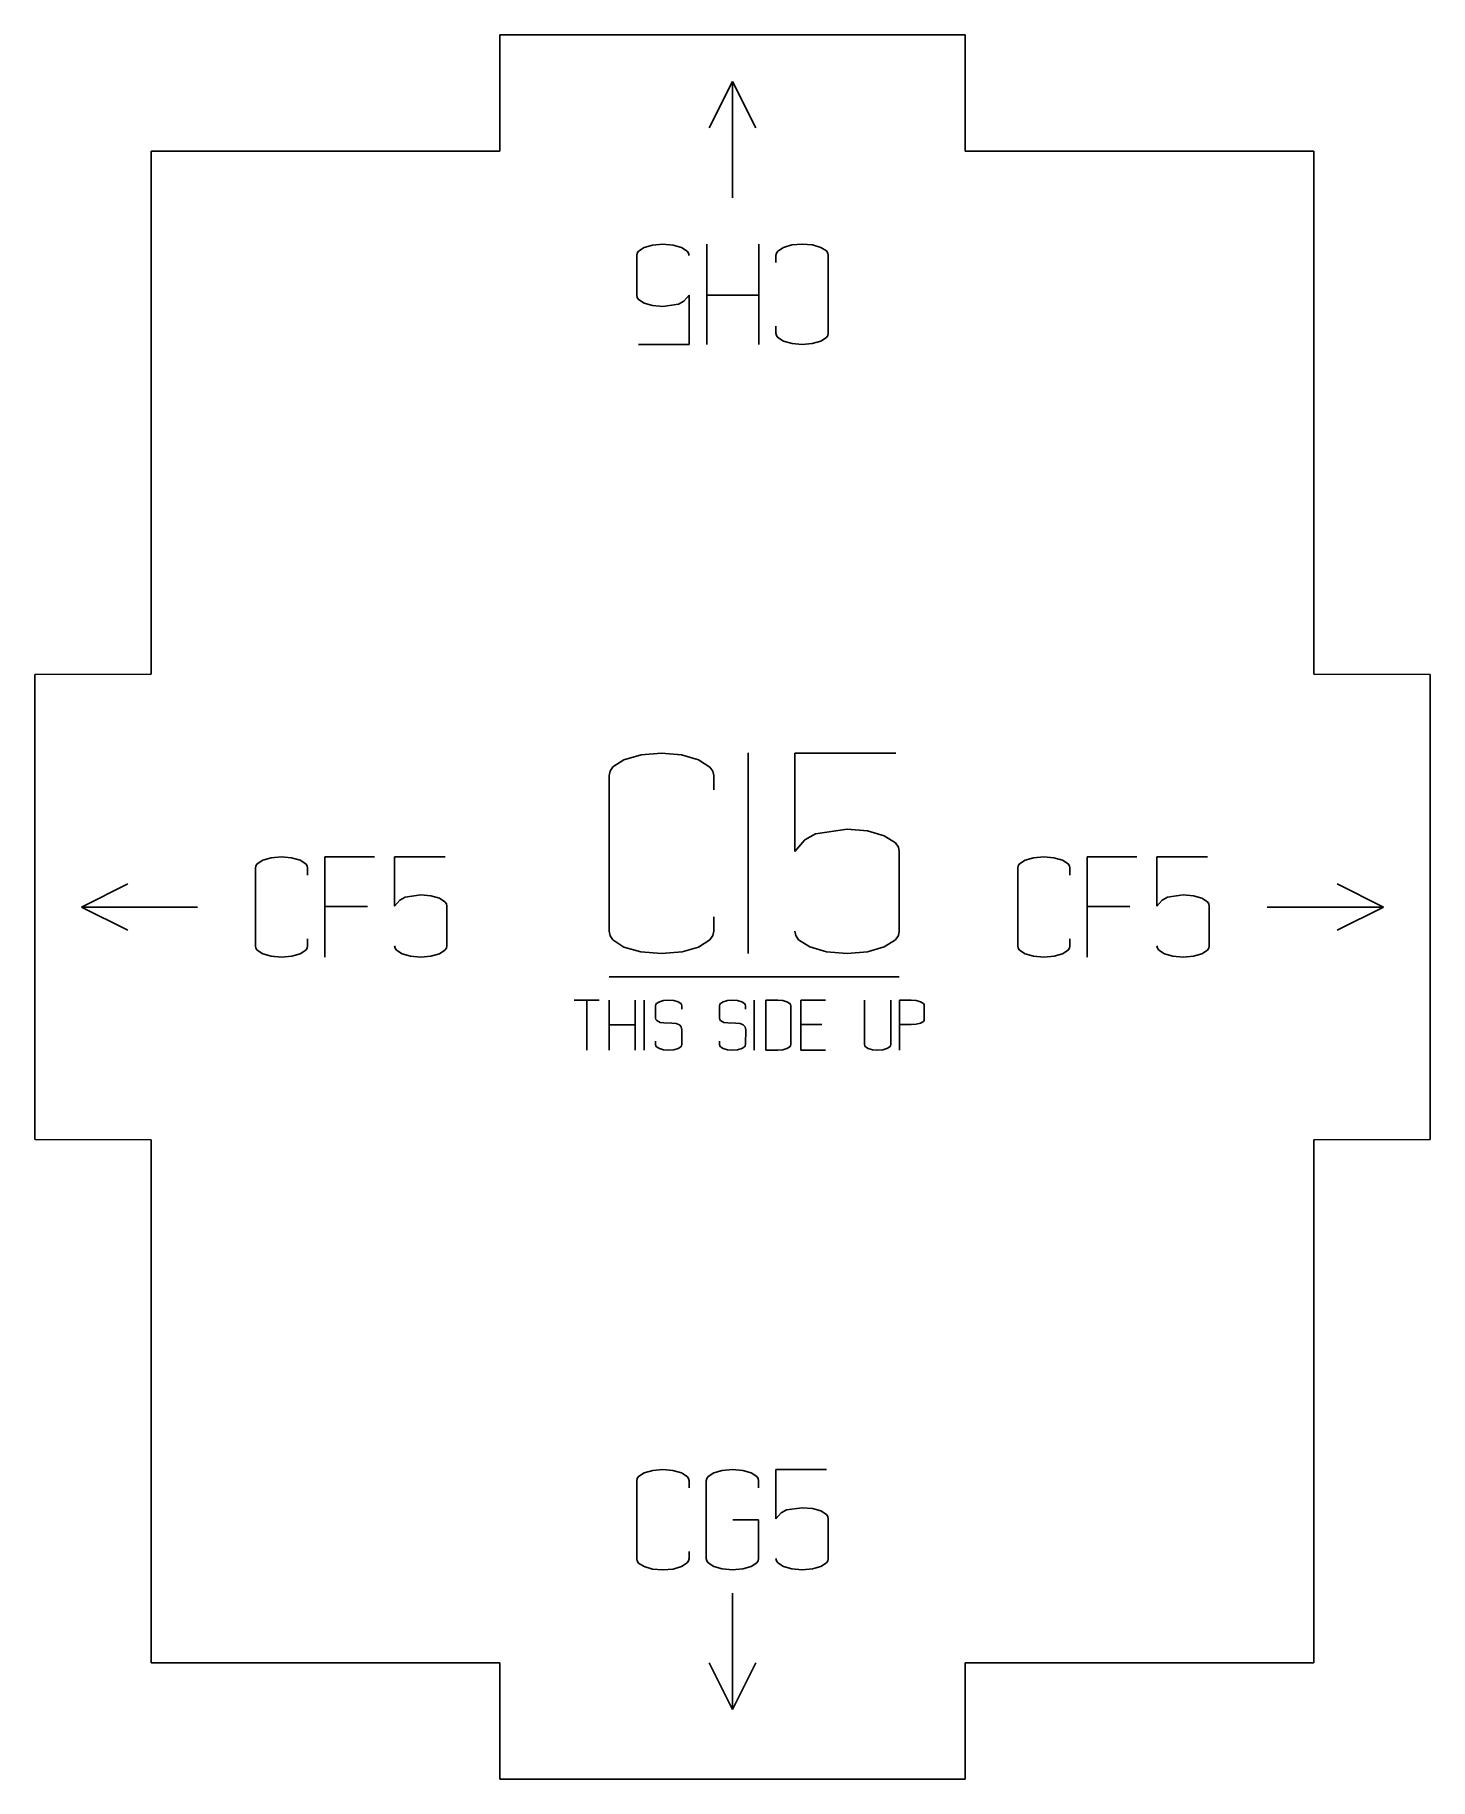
# Model space of a CAD drawing. Header units: millimetres. Extents: x 1034.4 to 1094.4, y -337.2 to -262.2.
import ezdxf

# ---------------------------------------------------------------- set-up
doc = ezdxf.new("R2010")
doc.units = ezdxf.units.MM
doc.layers.add('coding', color=2, linetype='Continuous')

msp = doc.modelspace()

# ---------------------------------------------------------------- linework, layer by layer
for p, q in [((1054.366, -267.204), (1054.366, -262.204)), ((1054.366, -262.204), (1074.366, -262.204)), ((1074.366, -262.204), (1074.378, -267.204)), ((1054.366, -267.204), (1039.366, -267.204)), ((1039.366, -267.204), (1039.366, -289.693)), ((1074.378, -267.204), (1089.366, -267.204)), ((1089.366, -267.204), (1089.366, -289.693)), ((1034.366, -289.705), (1039.366, -289.693)), ((1034.366, -289.705), (1034.366, -309.705)), ((1094.366, -289.705), (1089.366, -289.693)), ((1094.366, -289.705), (1094.366, -309.705)), ((1034.366, -309.705), (1039.366, -309.716)), ((1039.366, -332.206), (1039.366, -309.716)), ((1094.366, -309.705), (1089.366, -309.716)), ((1089.366, -332.206), (1089.366, -309.716)), ((1054.355, -332.206), (1039.366, -332.206)), ((1054.366, -337.206), (1054.355, -332.206)), ((1074.366, -332.206), (1089.366, -332.206)), ((1074.366, -332.206), (1074.366, -337.206)), ((1074.366, -337.206), (1054.366, -337.206))]:
    msp.add_line(p, q)
at = {"layer": 'coding'}
for p, q in [((1063.366, -266.204), (1064.366, -264.204)), ((1064.366, -269.204), (1064.366, -264.204)), ((1065.366, -266.204), (1064.366, -264.204)), ((1060.269, -271.588), (1060.329, -271.499)), ((1060.329, -271.499), (1060.57, -271.344)), ((1060.57, -271.344), (1060.932, -271.239)), ((1060.932, -271.239), (1061.373, -271.204)), ((1061.373, -271.204), (1061.814, -271.239)), ((1061.814, -271.239), (1062.175, -271.344)), ((1062.416, -271.499), (1062.175, -271.344)), ((1062.476, -271.588), (1062.416, -271.499)), ((1063.258, -273.389), (1063.258, -271.204)), ((1065.493, -271.204), (1065.493, -273.389)), ((1066.318, -271.499), (1066.257, -271.588)), ((1066.561, -271.341), (1066.318, -271.499)), ((1066.917, -271.238), (1066.561, -271.341)), ((1067.36, -271.204), (1066.917, -271.238)), ((1067.805, -271.238), (1067.36, -271.204)), ((1068.166, -271.341), (1067.805, -271.238)), ((1068.405, -271.495), (1068.166, -271.341)), ((1068.464, -271.586), (1068.405, -271.495)), ((1060.249, -271.684), (1060.269, -271.588)), ((1060.249, -273.395), (1060.249, -271.684)), ((1062.496, -271.684), (1062.476, -271.588)), ((1066.257, -271.588), (1066.236, -271.684)), ((1066.236, -271.684), (1066.236, -271.99)), ((1068.484, -271.684), (1068.464, -271.586)), ((1068.484, -275.031), (1068.484, -271.684)), ((1060.269, -273.491), (1060.249, -273.395)), ((1060.329, -273.58), (1060.269, -273.491)), ((1060.329, -273.58), (1060.57, -273.735)), ((1060.932, -273.841), (1060.57, -273.735)), ((1062.278, -273.649), (1062.047, -273.776)), ((1062.496, -273.395), (1062.278, -273.649)), ((1062.496, -273.395), (1062.496, -275.512)), ((1063.258, -275.512), (1063.258, -273.389)), ((1065.493, -273.389), (1063.258, -273.389)), ((1065.493, -273.389), (1065.493, -275.512)), ((1061.373, -273.876), (1060.932, -273.841)), ((1062.047, -273.776), (1061.373, -273.876)), ((1066.236, -274.725), (1066.236, -275.031)), ((1066.236, -275.031), (1066.257, -275.124)), ((1066.257, -275.124), (1066.318, -275.212)), ((1066.318, -275.212), (1066.561, -275.368)), ((1068.166, -275.368), (1068.405, -275.215)), ((1068.405, -275.215), (1068.464, -275.127)), ((1068.464, -275.127), (1068.484, -275.031)), ((1060.324, -275.512), (1062.496, -275.512)), ((1066.561, -275.368), (1066.926, -275.476)), ((1066.926, -275.476), (1067.36, -275.512)), ((1067.36, -275.512), (1067.799, -275.476)), ((1067.799, -275.476), (1068.166, -275.368)), ((1059.698, -293.376), (1060.432, -293.161)), ((1060.432, -293.161), (1059.698, -293.376)), ((1060.432, -293.161), (1061.309, -293.089)), ((1061.309, -293.089), (1060.432, -293.161)), ((1061.309, -293.089), (1062.177, -293.161)), ((1062.177, -293.161), (1061.309, -293.089)), ((1062.177, -293.161), (1062.907, -293.376)), ((1062.907, -293.376), (1062.177, -293.161)), ((1065.043, -293.077), (1065.043, -301.705)), ((1067.043, -297.322), (1067.043, -293.089)), ((1067.043, -293.089), (1071.389, -293.089)), ((1071.389, -293.089), (1067.043, -293.089)), ((1067.043, -293.089), (1067.043, -297.322)), ((1059.061, -294.051), (1059.101, -293.859)), ((1059.101, -293.859), (1059.061, -294.051)), ((1059.101, -293.859), (1059.22, -293.682)), ((1059.22, -293.682), (1059.101, -293.859)), ((1059.22, -293.682), (1059.698, -293.376)), ((1059.698, -293.376), (1059.22, -293.682)), ((1062.907, -293.376), (1063.395, -293.688)), ((1063.395, -293.688), (1062.907, -293.376)), ((1063.395, -293.688), (1063.516, -293.863)), ((1063.516, -293.863), (1063.395, -293.688)), ((1063.516, -293.863), (1063.557, -294.051)), ((1063.557, -294.051), (1063.516, -293.863)), ((1059.061, -300.743), (1059.061, -294.051)), ((1059.061, -294.051), (1059.061, -300.743)), ((1063.557, -294.051), (1063.557, -294.662)), ((1063.557, -294.662), (1063.557, -294.051)), ((1067.48, -296.813), (1067.043, -297.322)), ((1067.043, -297.322), (1067.48, -296.813)), ((1067.942, -296.56), (1067.48, -296.813)), ((1067.48, -296.813), (1067.942, -296.56)), ((1069.291, -296.361), (1067.942, -296.56)), ((1067.942, -296.56), (1069.291, -296.361)), ((1070.173, -296.431), (1069.291, -296.361)), ((1069.291, -296.361), (1070.173, -296.431)), ((1070.895, -296.641), (1070.173, -296.431)), ((1070.173, -296.431), (1070.895, -296.641)), ((1071.378, -296.952), (1070.895, -296.641)), ((1070.895, -296.641), (1071.378, -296.952)), ((1071.498, -297.13), (1071.378, -296.952)), ((1071.378, -296.952), (1071.498, -297.13)), ((1043.927, -297.848), (1044.166, -297.695)), ((1044.166, -297.695), (1044.532, -297.587)), ((1044.532, -297.587), (1044.971, -297.551)), ((1044.971, -297.551), (1045.405, -297.587)), ((1045.405, -297.587), (1045.77, -297.695)), ((1045.77, -297.695), (1046.014, -297.851)), ((1046.838, -299.68), (1046.838, -297.551)), ((1048.967, -297.551), (1046.838, -297.551)), ((1052.008, -297.551), (1049.835, -297.551)), ((1049.835, -297.551), (1049.835, -299.667)), ((1071.539, -297.322), (1071.498, -297.13)), ((1071.498, -297.13), (1071.539, -297.322)), ((1071.539, -300.743), (1071.539, -297.322)), ((1071.539, -297.322), (1071.539, -300.743)), ((1076.71, -297.848), (1076.949, -297.695)), ((1076.949, -297.695), (1077.316, -297.587)), ((1077.316, -297.587), (1077.755, -297.551)), ((1077.755, -297.551), (1078.189, -297.587)), ((1078.189, -297.587), (1078.554, -297.695)), ((1078.554, -297.695), (1078.797, -297.851)), ((1079.622, -299.68), (1079.622, -297.551)), ((1081.751, -297.551), (1079.622, -297.551)), ((1084.792, -297.551), (1082.619, -297.551)), ((1082.619, -297.551), (1082.619, -299.667)), ((1043.847, -298.032), (1043.867, -297.936)), ((1043.847, -301.378), (1043.847, -298.032)), ((1043.867, -297.936), (1043.927, -297.848)), ((1046.014, -297.851), (1046.075, -297.938)), ((1046.075, -297.938), (1046.095, -298.032)), ((1046.095, -298.338), (1046.095, -298.032)), ((1076.631, -298.032), (1076.651, -297.936)), ((1076.631, -301.378), (1076.631, -298.032)), ((1076.651, -297.936), (1076.71, -297.848)), ((1078.797, -297.851), (1078.858, -297.938)), ((1078.858, -297.938), (1078.879, -298.032)), ((1078.879, -298.338), (1078.879, -298.032)), ((1038.366, -298.705), (1036.366, -299.705)), ((1050.959, -299.187), (1050.285, -299.287)), ((1050.959, -299.187), (1051.4, -299.222)), ((1051.4, -299.222), (1051.761, -299.327)), ((1083.743, -299.187), (1083.068, -299.287)), ((1083.743, -299.187), (1084.184, -299.222)), ((1084.184, -299.222), (1084.545, -299.327)), ((1090.366, -298.705), (1092.366, -299.705)), ((1041.366, -299.705), (1036.366, -299.705)), ((1038.366, -300.705), (1036.366, -299.705)), ((1046.838, -301.859), (1046.838, -299.68)), ((1048.667, -299.68), (1046.838, -299.68)), ((1049.835, -299.667), (1050.054, -299.413)), ((1050.285, -299.287), (1050.054, -299.413)), ((1051.761, -299.327), (1052.002, -299.482)), ((1052.002, -299.482), (1052.063, -299.571)), ((1052.063, -299.571), (1052.083, -299.667)), ((1052.083, -299.667), (1052.083, -301.378)), ((1079.622, -301.859), (1079.622, -299.68)), ((1081.451, -299.68), (1079.622, -299.68)), ((1082.619, -299.667), (1082.837, -299.413)), ((1083.068, -299.287), (1082.837, -299.413)), ((1084.545, -299.327), (1084.786, -299.482)), ((1084.786, -299.482), (1084.846, -299.571)), ((1084.846, -299.571), (1084.866, -299.667)), ((1084.866, -299.667), (1084.866, -301.378)), ((1087.366, -299.705), (1092.366, -299.705)), ((1090.366, -300.705), (1092.366, -299.705)), ((1059.101, -300.941), (1059.061, -300.743)), ((1059.061, -300.743), (1059.101, -300.941)), ((1063.557, -300.743), (1063.516, -300.936)), ((1063.516, -300.936), (1063.557, -300.743)), ((1063.557, -300.132), (1063.557, -300.743)), ((1063.557, -300.743), (1063.557, -300.132)), ((1067.083, -300.936), (1067.043, -300.743)), ((1067.043, -300.743), (1067.083, -300.936)), ((1071.498, -300.936), (1071.539, -300.743)), ((1071.539, -300.743), (1071.498, -300.936)), ((1043.867, -301.477), (1043.847, -301.378)), ((1043.927, -301.567), (1043.867, -301.477)), ((1046.075, -301.475), (1046.014, -301.564)), ((1046.095, -301.378), (1046.075, -301.475)), ((1046.095, -301.072), (1046.095, -301.378)), ((1049.835, -301.378), (1049.855, -301.474)), ((1049.915, -301.563), (1049.855, -301.474)), ((1052.063, -301.474), (1052.002, -301.563)), ((1052.083, -301.378), (1052.063, -301.474)), ((1059.22, -301.121), (1059.101, -300.941)), ((1059.101, -300.941), (1059.22, -301.121)), ((1059.698, -301.43), (1059.22, -301.121)), ((1059.22, -301.121), (1059.698, -301.43)), ((1060.419, -301.636), (1059.698, -301.43)), ((1059.698, -301.43), (1060.419, -301.636)), ((1062.907, -301.43), (1062.196, -301.636)), ((1062.196, -301.636), (1062.907, -301.43)), ((1063.395, -301.115), (1062.907, -301.43)), ((1062.907, -301.43), (1063.395, -301.115)), ((1063.516, -300.936), (1063.395, -301.115)), ((1063.395, -301.115), (1063.516, -300.936)), ((1067.204, -301.113), (1067.083, -300.936)), ((1067.083, -300.936), (1067.204, -301.113)), ((1067.686, -301.424), (1067.204, -301.113)), ((1067.204, -301.113), (1067.686, -301.424)), ((1068.409, -301.635), (1067.686, -301.424)), ((1067.686, -301.424), (1068.409, -301.635)), ((1070.173, -301.635), (1070.895, -301.424)), ((1070.895, -301.424), (1070.173, -301.635)), ((1070.895, -301.424), (1071.378, -301.113)), ((1071.378, -301.113), (1070.895, -301.424)), ((1071.378, -301.113), (1071.498, -300.936)), ((1071.498, -300.936), (1071.378, -301.113)), ((1076.651, -301.477), (1076.631, -301.378)), ((1076.71, -301.567), (1076.651, -301.477)), ((1078.858, -301.475), (1078.797, -301.564)), ((1078.879, -301.378), (1078.858, -301.475)), ((1078.879, -301.072), (1078.879, -301.378)), ((1082.619, -301.378), (1082.639, -301.474)), ((1082.699, -301.563), (1082.639, -301.474)), ((1084.846, -301.474), (1084.786, -301.563)), ((1084.866, -301.378), (1084.846, -301.474)), ((1044.166, -301.722), (1043.927, -301.567)), ((1044.526, -301.825), (1044.166, -301.722)), ((1044.971, -301.859), (1044.526, -301.825)), ((1045.414, -301.825), (1044.971, -301.859)), ((1045.77, -301.722), (1045.414, -301.825)), ((1046.014, -301.564), (1045.77, -301.722)), ((1050.157, -301.718), (1049.915, -301.563)), ((1050.518, -301.824), (1050.157, -301.718)), ((1050.959, -301.859), (1050.518, -301.824)), ((1051.4, -301.824), (1050.959, -301.859)), ((1051.761, -301.718), (1051.4, -301.824)), ((1052.002, -301.563), (1051.761, -301.718)), ((1061.309, -301.705), (1060.419, -301.636)), ((1060.419, -301.636), (1061.309, -301.705)), ((1062.196, -301.636), (1061.309, -301.705)), ((1061.309, -301.705), (1062.196, -301.636)), ((1069.291, -301.705), (1068.409, -301.635)), ((1070.173, -301.635), (1069.291, -301.705)), ((1076.949, -301.722), (1076.71, -301.567)), ((1077.31, -301.825), (1076.949, -301.722)), ((1077.755, -301.859), (1077.31, -301.825)), ((1078.198, -301.825), (1077.755, -301.859)), ((1078.554, -301.722), (1078.198, -301.825)), ((1078.797, -301.564), (1078.554, -301.722)), ((1082.94, -301.718), (1082.699, -301.563)), ((1083.302, -301.824), (1082.94, -301.718)), ((1083.743, -301.859), (1083.302, -301.824)), ((1084.184, -301.824), (1083.743, -301.859)), ((1084.545, -301.718), (1084.184, -301.824)), ((1084.786, -301.563), (1084.545, -301.718)), ((1059.061, -302.705), (1071.539, -302.705)), ((1058.104, -303.708), (1057.564, -303.708)), ((1057.564, -303.708), (1058.634, -303.708)), ((1058.634, -303.708), (1058.104, -303.708)), ((1058.104, -303.708), (1058.104, -305.862)), ((1058.104, -305.862), (1058.104, -303.708)), ((1059.062, -305.862), (1059.062, -303.708)), ((1059.062, -303.708), (1059.062, -304.769)), ((1060.18, -304.769), (1060.18, -303.708)), ((1060.18, -303.708), (1060.18, -305.862)), ((1060.561, -303.705), (1060.561, -305.862)), ((1061.221, -303.778), (1061.402, -303.726)), ((1061.402, -303.726), (1061.221, -303.778)), ((1061.402, -303.726), (1061.623, -303.708)), ((1061.623, -303.708), (1061.402, -303.726)), ((1061.623, -303.708), (1061.843, -303.726)), ((1061.843, -303.726), (1061.623, -303.708)), ((1061.843, -303.726), (1062.024, -303.778)), ((1062.024, -303.778), (1061.843, -303.726)), ((1063.965, -303.778), (1064.146, -303.726)), ((1064.146, -303.726), (1063.965, -303.778)), ((1064.146, -303.726), (1064.366, -303.708)), ((1064.366, -303.708), (1064.146, -303.726)), ((1064.366, -303.708), (1064.587, -303.726)), ((1064.587, -303.726), (1064.366, -303.708)), ((1064.587, -303.726), (1064.768, -303.778)), ((1064.768, -303.778), (1064.587, -303.726)), ((1065.3, -303.705), (1065.3, -305.862)), ((1065.8, -305.862), (1065.8, -303.708)), ((1065.8, -303.708), (1066.309, -303.708)), ((1066.309, -303.708), (1066.526, -303.726)), ((1066.526, -303.726), (1066.708, -303.78)), ((1067.298, -305.862), (1067.298, -303.708)), ((1067.298, -303.708), (1068.363, -303.708)), ((1068.363, -303.708), (1067.298, -303.708)), ((1067.298, -303.708), (1067.298, -304.754)), ((1070.045, -305.622), (1070.045, -303.717)), ((1070.045, -303.717), (1070.045, -305.622)), ((1071.169, -303.717), (1071.169, -305.622)), ((1072.053, -303.708), (1071.544, -303.708)), ((1071.544, -303.708), (1071.544, -304.754)), ((1072.269, -303.726), (1072.053, -303.708)), ((1072.451, -303.778), (1072.269, -303.726)), ((1061.061, -303.948), (1061.071, -303.9)), ((1061.071, -303.9), (1061.061, -303.948)), ((1061.061, -304.482), (1061.061, -303.948)), ((1061.061, -303.948), (1061.061, -304.482)), ((1061.073, -304.536), (1061.061, -304.482)), ((1061.061, -304.482), (1061.073, -304.536)), ((1061.071, -303.9), (1061.101, -303.856)), ((1061.101, -303.856), (1061.071, -303.9)), ((1061.101, -303.856), (1061.221, -303.778)), ((1061.221, -303.778), (1061.101, -303.856)), ((1062.024, -303.778), (1062.144, -303.856)), ((1062.144, -303.856), (1062.024, -303.778)), ((1062.144, -303.856), (1062.174, -303.9)), ((1062.174, -303.9), (1062.144, -303.856)), ((1062.174, -303.9), (1062.185, -303.948)), ((1062.185, -303.948), (1062.174, -303.9)), ((1062.185, -303.948), (1062.185, -304.101)), ((1062.185, -304.101), (1062.185, -303.948)), ((1063.805, -303.948), (1063.815, -303.9)), ((1063.815, -303.9), (1063.805, -303.948)), ((1063.805, -304.482), (1063.805, -303.948)), ((1063.805, -303.948), (1063.805, -304.482)), ((1063.817, -304.536), (1063.805, -304.482)), ((1063.805, -304.482), (1063.817, -304.536)), ((1063.815, -303.9), (1063.845, -303.856)), ((1063.845, -303.856), (1063.815, -303.9)), ((1063.845, -303.856), (1063.965, -303.778)), ((1063.965, -303.778), (1063.845, -303.856)), ((1064.768, -303.778), (1064.888, -303.856)), ((1064.888, -303.856), (1064.768, -303.778)), ((1064.888, -303.856), (1064.918, -303.9)), ((1064.918, -303.9), (1064.888, -303.856)), ((1064.918, -303.9), (1064.928, -303.948)), ((1064.928, -303.948), (1064.918, -303.9)), ((1064.928, -303.948), (1064.928, -304.101)), ((1064.928, -304.101), (1064.928, -303.948)), ((1066.708, -303.78), (1066.83, -303.858)), ((1066.83, -303.858), (1066.861, -303.902)), ((1066.861, -303.902), (1066.871, -303.948)), ((1066.871, -303.948), (1066.871, -305.622)), ((1072.574, -303.856), (1072.451, -303.778)), ((1072.604, -303.9), (1072.574, -303.856)), ((1072.615, -303.948), (1072.604, -303.9)), ((1072.615, -304.532), (1072.615, -303.948)), ((1059.062, -304.769), (1060.18, -304.769)), ((1060.18, -304.769), (1059.062, -304.769)), ((1059.062, -304.769), (1059.062, -305.862)), ((1060.18, -305.862), (1060.18, -304.769)), ((1061.109, -304.584), (1061.073, -304.536)), ((1061.073, -304.536), (1061.109, -304.584)), ((1061.254, -304.666), (1061.109, -304.584)), ((1061.109, -304.584), (1061.254, -304.666)), ((1061.418, -304.686), (1061.254, -304.666)), ((1061.254, -304.666), (1061.418, -304.686)), ((1061.758, -304.694), (1061.418, -304.686)), ((1061.418, -304.686), (1061.758, -304.694)), ((1061.946, -304.714), (1061.758, -304.694)), ((1061.758, -304.694), (1061.946, -304.714)), ((1062.081, -304.769), (1061.946, -304.714)), ((1061.946, -304.714), (1062.081, -304.769)), ((1062.163, -304.859), (1062.081, -304.769)), ((1062.081, -304.769), (1062.163, -304.859)), ((1062.191, -304.985), (1062.163, -304.859)), ((1062.163, -304.859), (1062.191, -304.985)), ((1062.185, -305.622), (1062.191, -304.985)), ((1062.191, -304.985), (1062.185, -305.622)), ((1063.853, -304.584), (1063.817, -304.536)), ((1063.817, -304.536), (1063.853, -304.584)), ((1063.998, -304.666), (1063.853, -304.584)), ((1063.853, -304.584), (1063.998, -304.666)), ((1064.162, -304.686), (1063.998, -304.666)), ((1063.998, -304.666), (1064.162, -304.686)), ((1064.502, -304.694), (1064.162, -304.686)), ((1064.162, -304.686), (1064.502, -304.694)), ((1064.69, -304.714), (1064.502, -304.694)), ((1064.502, -304.694), (1064.69, -304.714)), ((1064.825, -304.769), (1064.69, -304.714)), ((1064.69, -304.714), (1064.825, -304.769)), ((1064.906, -304.859), (1064.825, -304.769)), ((1064.825, -304.769), (1064.906, -304.859)), ((1064.935, -304.985), (1064.906, -304.859)), ((1064.906, -304.859), (1064.935, -304.985)), ((1064.928, -305.622), (1064.935, -304.985)), ((1064.935, -304.985), (1064.928, -305.622)), ((1067.298, -304.754), (1068.213, -304.754)), ((1068.213, -304.754), (1067.298, -304.754)), ((1067.298, -304.754), (1067.298, -305.862)), ((1071.544, -304.754), (1072.053, -304.754)), ((1071.544, -304.754), (1071.544, -305.862)), ((1072.053, -304.754), (1072.269, -304.739)), ((1072.269, -304.739), (1072.451, -304.693)), ((1072.451, -304.693), (1072.574, -304.622)), ((1072.574, -304.622), (1072.604, -304.58)), ((1072.604, -304.58), (1072.615, -304.532)), ((1061.061, -305.469), (1061.061, -305.622)), ((1061.061, -305.622), (1061.061, -305.469)), ((1061.061, -305.622), (1061.071, -305.67)), ((1061.071, -305.67), (1061.061, -305.622)), ((1061.071, -305.67), (1061.101, -305.714)), ((1061.101, -305.714), (1061.071, -305.67)), ((1061.101, -305.714), (1061.221, -305.792)), ((1061.221, -305.792), (1061.101, -305.714)), ((1061.221, -305.792), (1061.402, -305.844)), ((1061.402, -305.844), (1061.221, -305.792)), ((1061.402, -305.844), (1061.623, -305.862)), ((1061.623, -305.862), (1061.402, -305.844)), ((1061.623, -305.862), (1061.843, -305.844)), ((1061.843, -305.844), (1061.623, -305.862)), ((1061.843, -305.844), (1062.024, -305.792)), ((1062.024, -305.792), (1061.843, -305.844)), ((1062.024, -305.792), (1062.144, -305.714)), ((1062.144, -305.714), (1062.024, -305.792)), ((1062.144, -305.714), (1062.174, -305.67)), ((1062.174, -305.67), (1062.144, -305.714)), ((1062.174, -305.67), (1062.185, -305.622)), ((1062.185, -305.622), (1062.174, -305.67)), ((1063.805, -305.469), (1063.805, -305.622)), ((1063.805, -305.622), (1063.805, -305.469)), ((1063.805, -305.622), (1063.815, -305.67)), ((1063.815, -305.67), (1063.805, -305.622)), ((1063.815, -305.67), (1063.845, -305.714)), ((1063.845, -305.714), (1063.815, -305.67)), ((1063.845, -305.714), (1063.965, -305.792)), ((1063.965, -305.792), (1063.845, -305.714)), ((1063.965, -305.792), (1064.146, -305.844)), ((1064.146, -305.844), (1063.965, -305.792)), ((1064.146, -305.844), (1064.366, -305.862)), ((1064.366, -305.862), (1064.146, -305.844)), ((1064.366, -305.862), (1064.587, -305.844)), ((1064.587, -305.844), (1064.366, -305.862)), ((1064.587, -305.844), (1064.768, -305.792)), ((1064.768, -305.792), (1064.587, -305.844)), ((1064.768, -305.792), (1064.888, -305.714)), ((1064.888, -305.714), (1064.768, -305.792)), ((1064.888, -305.714), (1064.918, -305.67)), ((1064.918, -305.67), (1064.888, -305.714)), ((1064.918, -305.67), (1064.928, -305.622)), ((1064.928, -305.622), (1064.918, -305.67)), ((1066.309, -305.862), (1065.8, -305.862)), ((1066.53, -305.845), (1066.309, -305.862)), ((1066.708, -305.793), (1066.53, -305.845)), ((1066.83, -305.714), (1066.708, -305.793)), ((1066.861, -305.67), (1066.83, -305.714)), ((1066.871, -305.622), (1066.861, -305.67)), ((1067.298, -305.862), (1068.363, -305.862)), ((1068.363, -305.862), (1067.298, -305.862)), ((1070.055, -305.67), (1070.045, -305.622)), ((1070.045, -305.622), (1070.055, -305.67)), ((1070.086, -305.714), (1070.055, -305.67)), ((1070.055, -305.67), (1070.086, -305.714)), ((1070.206, -305.792), (1070.086, -305.714)), ((1070.086, -305.714), (1070.206, -305.792)), ((1070.387, -305.844), (1070.206, -305.792)), ((1070.206, -305.792), (1070.387, -305.844)), ((1070.607, -305.862), (1070.387, -305.844)), ((1070.387, -305.844), (1070.607, -305.862)), ((1070.828, -305.844), (1070.607, -305.862)), ((1070.607, -305.862), (1070.828, -305.844)), ((1071.008, -305.792), (1070.828, -305.844)), ((1070.828, -305.844), (1071.008, -305.792)), ((1071.129, -305.714), (1071.008, -305.792)), ((1071.008, -305.792), (1071.129, -305.714)), ((1071.159, -305.67), (1071.129, -305.714)), ((1071.129, -305.714), (1071.159, -305.67)), ((1071.169, -305.622), (1071.159, -305.67)), ((1060.934, -323.934), (1060.567, -324.042)), ((1061.373, -323.898), (1060.934, -323.934)), ((1061.373, -323.898), (1061.806, -323.934)), ((1061.806, -323.934), (1062.172, -324.042)), ((1063.922, -323.933), (1063.561, -324.039)), ((1063.922, -323.933), (1064.363, -323.898)), ((1064.363, -323.898), (1064.804, -323.933)), ((1064.804, -323.933), (1065.166, -324.039)), ((1068.409, -323.898), (1066.236, -323.898)), ((1066.236, -323.898), (1066.236, -326.015)), ((1060.269, -324.283), (1060.249, -324.379)), ((1060.249, -324.379), (1060.249, -327.726)), ((1060.328, -324.195), (1060.269, -324.283)), ((1060.567, -324.042), (1060.328, -324.195)), ((1062.415, -324.198), (1062.172, -324.042)), ((1062.476, -324.285), (1062.415, -324.198)), ((1062.476, -324.285), (1062.496, -324.379)), ((1062.496, -324.379), (1062.496, -324.685)), ((1063.26, -324.283), (1063.24, -324.379)), ((1063.24, -324.379), (1063.24, -327.726)), ((1063.32, -324.194), (1063.26, -324.283)), ((1063.32, -324.194), (1063.561, -324.039)), ((1065.407, -324.194), (1065.166, -324.039)), ((1065.407, -324.194), (1065.467, -324.283)), ((1065.487, -324.379), (1065.467, -324.283)), ((1065.487, -324.685), (1065.487, -324.379)), ((1064.376, -326.052), (1065.487, -326.052)), ((1065.487, -326.052), (1065.487, -327.726)), ((1066.236, -326.015), (1066.455, -325.76)), ((1066.455, -325.76), (1066.686, -325.634)), ((1066.686, -325.634), (1067.36, -325.534)), ((1067.36, -325.534), (1067.801, -325.569)), ((1068.163, -325.675), (1067.801, -325.569)), ((1068.163, -325.675), (1068.404, -325.83)), ((1068.404, -325.83), (1068.464, -325.919)), ((1068.464, -325.919), (1068.484, -326.015)), ((1068.484, -327.726), (1068.484, -326.015)), ((1060.249, -327.726), (1060.269, -327.824)), ((1062.476, -327.822), (1062.496, -327.726)), ((1062.496, -327.726), (1062.496, -327.42)), ((1063.24, -327.726), (1063.26, -327.822)), ((1065.487, -327.726), (1065.467, -327.822)), ((1066.236, -327.726), (1066.257, -327.822)), ((1068.484, -327.726), (1068.464, -327.822)), ((1060.269, -327.824), (1060.328, -327.914)), ((1060.328, -327.914), (1060.567, -328.069)), ((1060.567, -328.069), (1060.928, -328.172)), ((1060.928, -328.172), (1061.373, -328.206)), ((1061.373, -328.206), (1061.816, -328.172)), ((1061.816, -328.172), (1062.172, -328.069)), ((1062.172, -328.069), (1062.415, -327.911)), ((1062.415, -327.911), (1062.476, -327.822)), ((1063.26, -327.822), (1063.32, -327.91)), ((1063.32, -327.91), (1063.561, -328.066)), ((1063.561, -328.066), (1063.922, -328.171)), ((1063.922, -328.171), (1064.363, -328.206)), ((1064.363, -328.206), (1064.804, -328.171)), ((1064.804, -328.171), (1065.166, -328.066)), ((1065.166, -328.066), (1065.407, -327.91)), ((1065.407, -327.91), (1065.467, -327.822)), ((1066.257, -327.822), (1066.317, -327.91)), ((1066.317, -327.91), (1066.558, -328.066)), ((1066.919, -328.171), (1066.558, -328.066)), ((1067.36, -328.206), (1066.919, -328.171)), ((1067.801, -328.171), (1067.36, -328.206)), ((1068.163, -328.066), (1067.801, -328.171)), ((1068.163, -328.066), (1068.404, -327.91)), ((1068.464, -327.822), (1068.404, -327.91)), ((1064.366, -329.206), (1064.366, -334.206)), ((1063.366, -332.206), (1064.366, -334.206)), ((1065.366, -332.206), (1064.366, -334.206))]:
    msp.add_line(p, q, dxfattribs=at)

doc.saveas('drawing.dxf')
